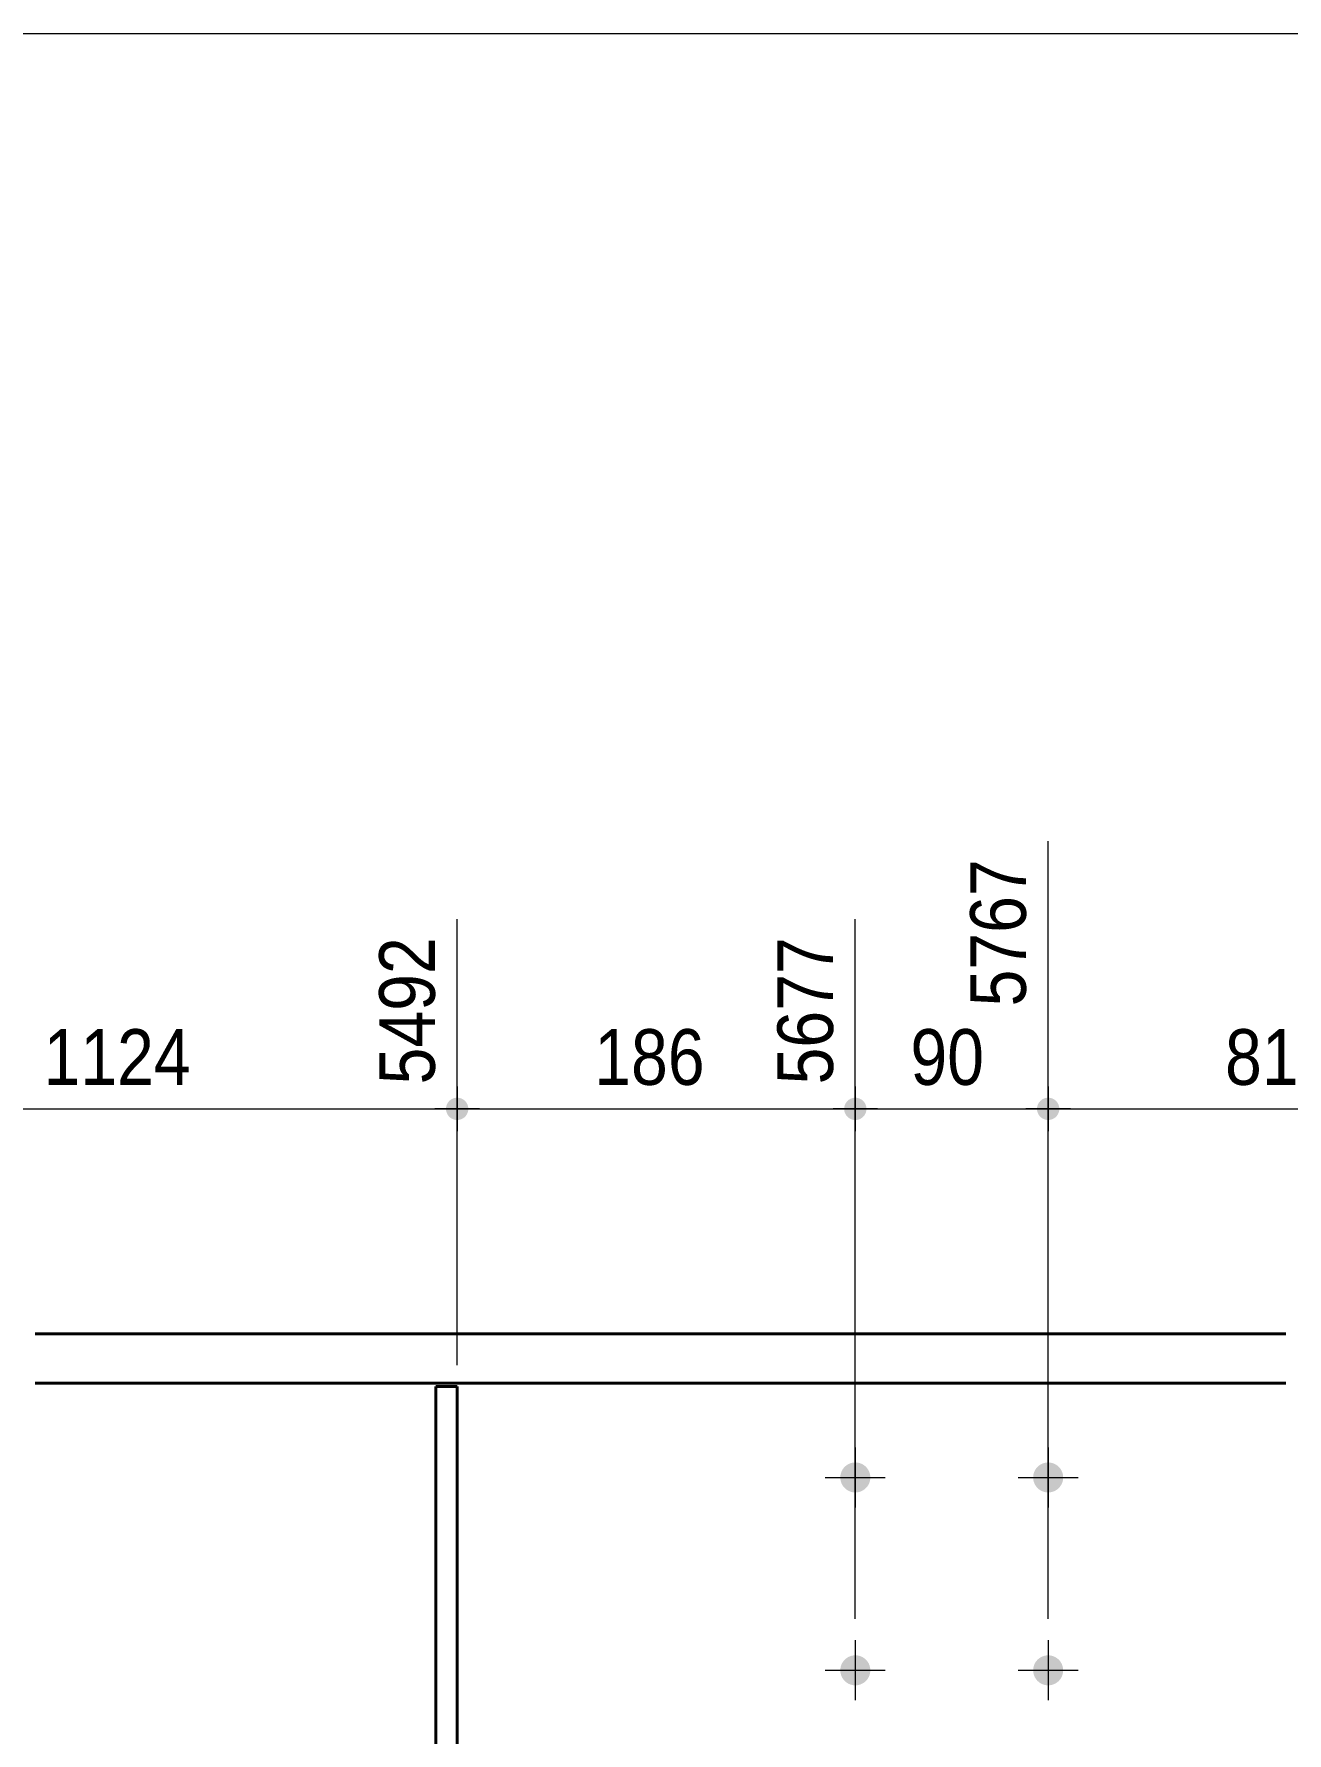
# Model space of a CAD drawing. Header units: millimetres. Extents: x 2 to 584, y 5 to 405.
# Drawn here: x 299.3 to 357.8, y 325.7 to 405 of the extents above; entities that cross this region are included whole.
import ezdxf

# ---------------------------------------------------------------- set-up
doc = ezdxf.new("R2010")
doc.units = ezdxf.units.MM
doc.linetypes.add('CACHE2', pattern=[1.190625, 0.79375, -0.396875])
for name, color, linetype, lineweight in [('Boulon', 7, 'Continuous', 0), ('Cache', 7, 'Continuous', 0), ('Cotation', 7, 'Continuous', 0), ('Feuille dessin', 5, 'Continuous', 0), ('Piece', 2, 'Continuous', 0)]:
    doc.layers.add(name, color=color, linetype=linetype, lineweight=lineweight)
doc.styles.add('ARIAL', font='ARIAL.TTF')

# ---------------------------------------------------------------- blocks, each defined once
blk = doc.blocks.new('*A2')
at = {"layer": 'Boulon'}
for points in [[(347.345, 337.604), (347.342, 337.57), (347.338, 337.536), (347.332, 337.502), (347.325, 337.469), (347.316, 337.436), (347.305, 337.403), (347.293, 337.371), (347.279, 337.339), (347.263, 337.309), (347.246, 337.279), (347.228, 337.25), (347.208, 337.222), (347.187, 337.195), (347.164, 337.169), (347.141, 337.144), (347.116, 337.12), (347.09, 337.098), (347.063, 337.077), (347.035, 337.057), (347.006, 337.038), (346.976, 337.021), (346.945, 337.006), (346.914, 336.992), (346.882, 336.98), (346.849, 336.969), (346.816, 336.96), (346.782, 336.952), (346.749, 336.946), (346.714, 336.942), (346.68, 336.94), (346.646, 336.939), (346.611, 336.94), (346.577, 336.942), (346.543, 336.946), (346.509, 336.952), (346.476, 336.96), (346.443, 336.969), (346.41, 336.98), (346.378, 336.992), (346.347, 337.006), (346.316, 337.021), (346.286, 337.038), (346.257, 337.057), (346.229, 337.077), (346.202, 337.098), (346.176, 337.12), (346.151, 337.144), (346.127, 337.169), (346.105, 337.195), (346.084, 337.222), (346.064, 337.25), (346.045, 337.279), (346.028, 337.309), (346.013, 337.339), (345.999, 337.371), (345.987, 337.403), (345.976, 337.436), (345.967, 337.469), (345.959, 337.502), (345.953, 337.536), (345.949, 337.57), (345.947, 337.604), (345.946, 337.639), (345.947, 337.673), (345.949, 337.707), (345.953, 337.741), (345.959, 337.775), (345.967, 337.809), (345.976, 337.842), (345.987, 337.875), (345.999, 337.907), (346.013, 337.938), (346.028, 337.969), (346.045, 337.999), (346.064, 338.028), (346.084, 338.056), (346.105, 338.083), (346.127, 338.109), (346.151, 338.134), (346.176, 338.157), (346.202, 338.18), (346.229, 338.201), (346.257, 338.221), (346.286, 338.239), (346.316, 338.256), (346.347, 338.272), (346.378, 338.285), (346.41, 338.298), (346.443, 338.309), (346.476, 338.318), (346.509, 338.325), (346.543, 338.331), (346.577, 338.335), (346.611, 338.338), (346.646, 338.339), (346.68, 338.338), (346.714, 338.335), (346.749, 338.331), (346.782, 338.325), (346.816, 338.318), (346.849, 338.309), (346.882, 338.298), (346.914, 338.285), (346.945, 338.272), (346.976, 338.256), (347.006, 338.239), (347.035, 338.221), (347.063, 338.201), (347.09, 338.18), (347.116, 338.157), (347.141, 338.134), (347.164, 338.109), (347.187, 338.083), (347.208, 338.056), (347.228, 338.028), (347.246, 337.999), (347.263, 337.969), (347.279, 337.938), (347.293, 337.907), (347.305, 337.875), (347.316, 337.842), (347.325, 337.809), (347.332, 337.775), (347.338, 337.741), (347.342, 337.707), (347.345, 337.673), (347.346, 337.639)], [(347.345, 328.604), (347.342, 328.57), (347.338, 328.536), (347.332, 328.502), (347.325, 328.469), (347.316, 328.436), (347.305, 328.403), (347.293, 328.371), (347.279, 328.339), (347.263, 328.309), (347.246, 328.279), (347.228, 328.25), (347.208, 328.222), (347.187, 328.195), (347.164, 328.169), (347.141, 328.144), (347.116, 328.12), (347.09, 328.098), (347.063, 328.077), (347.035, 328.057), (347.006, 328.038), (346.976, 328.021), (346.945, 328.006), (346.914, 327.992), (346.882, 327.98), (346.849, 327.969), (346.816, 327.96), (346.782, 327.952), (346.749, 327.946), (346.714, 327.942), (346.68, 327.94), (346.646, 327.939), (346.611, 327.94), (346.577, 327.942), (346.543, 327.946), (346.509, 327.952), (346.476, 327.96), (346.443, 327.969), (346.41, 327.98), (346.378, 327.992), (346.347, 328.006), (346.316, 328.021), (346.286, 328.038), (346.257, 328.057), (346.229, 328.077), (346.202, 328.098), (346.176, 328.12), (346.151, 328.144), (346.127, 328.169), (346.105, 328.195), (346.084, 328.222), (346.064, 328.25), (346.045, 328.279), (346.028, 328.309), (346.013, 328.339), (345.999, 328.371), (345.987, 328.403), (345.976, 328.436), (345.967, 328.469), (345.959, 328.502), (345.953, 328.536), (345.949, 328.57), (345.947, 328.604), (345.946, 328.639), (345.947, 328.673), (345.949, 328.707), (345.953, 328.741), (345.959, 328.775), (345.967, 328.809), (345.976, 328.842), (345.987, 328.875), (345.999, 328.907), (346.013, 328.938), (346.028, 328.969), (346.045, 328.999), (346.064, 329.028), (346.084, 329.056), (346.105, 329.083), (346.127, 329.109), (346.151, 329.134), (346.176, 329.157), (346.202, 329.18), (346.229, 329.201), (346.257, 329.221), (346.286, 329.239), (346.316, 329.256), (346.347, 329.272), (346.378, 329.285), (346.41, 329.298), (346.443, 329.309), (346.476, 329.318), (346.509, 329.325), (346.543, 329.331), (346.577, 329.335), (346.611, 329.338), (346.646, 329.339), (346.68, 329.338), (346.714, 329.335), (346.749, 329.331), (346.782, 329.325), (346.816, 329.318), (346.849, 329.309), (346.882, 329.298), (346.914, 329.285), (346.945, 329.272), (346.976, 329.256), (347.006, 329.239), (347.035, 329.221), (347.063, 329.201), (347.09, 329.18), (347.116, 329.157), (347.141, 329.134), (347.164, 329.109), (347.187, 329.083), (347.208, 329.056), (347.228, 329.028), (347.246, 328.999), (347.263, 328.969), (347.279, 328.938), (347.293, 328.907), (347.305, 328.875), (347.316, 328.842), (347.325, 328.809), (347.332, 328.775), (347.338, 328.741), (347.342, 328.707), (347.345, 328.673), (347.346, 328.639)]]:
    blk.add_hatch(color=256, dxfattribs=at).paths.add_polyline_path(points, flags=17)
at = {"layer": 'Boulon', "linetype": 'Continuous', "lineweight": 0}
for p, q in [((346.646, 339.039), (346.646, 336.239)), ((345.246, 337.639), (348.046, 337.639)), ((346.646, 330.039), (346.646, 327.239)), ((345.246, 328.639), (348.046, 328.639))]:
    blk.add_line(p, q, dxfattribs=at)
blk = doc.blocks.new('*A3')
at = {"layer": 'Boulon'}
for points in [[(338.345, 337.604), (338.342, 337.57), (338.338, 337.536), (338.332, 337.502), (338.325, 337.469), (338.316, 337.436), (338.305, 337.403), (338.293, 337.371), (338.279, 337.339), (338.263, 337.309), (338.246, 337.279), (338.228, 337.25), (338.208, 337.222), (338.187, 337.195), (338.164, 337.169), (338.141, 337.144), (338.116, 337.12), (338.09, 337.098), (338.063, 337.077), (338.035, 337.057), (338.006, 337.038), (337.976, 337.021), (337.945, 337.006), (337.914, 336.992), (337.882, 336.98), (337.849, 336.969), (337.816, 336.96), (337.782, 336.952), (337.749, 336.946), (337.714, 336.942), (337.68, 336.94), (337.646, 336.939), (337.611, 336.94), (337.577, 336.942), (337.543, 336.946), (337.509, 336.952), (337.476, 336.96), (337.443, 336.969), (337.41, 336.98), (337.378, 336.992), (337.347, 337.006), (337.316, 337.021), (337.286, 337.038), (337.257, 337.057), (337.229, 337.077), (337.202, 337.098), (337.176, 337.12), (337.151, 337.144), (337.127, 337.169), (337.105, 337.195), (337.084, 337.222), (337.064, 337.25), (337.045, 337.279), (337.028, 337.309), (337.013, 337.339), (336.999, 337.371), (336.987, 337.403), (336.976, 337.436), (336.967, 337.469), (336.959, 337.502), (336.953, 337.536), (336.949, 337.57), (336.947, 337.604), (336.946, 337.639), (336.947, 337.673), (336.949, 337.707), (336.953, 337.741), (336.959, 337.775), (336.967, 337.809), (336.976, 337.842), (336.987, 337.875), (336.999, 337.907), (337.013, 337.938), (337.028, 337.969), (337.045, 337.999), (337.064, 338.028), (337.084, 338.056), (337.105, 338.083), (337.127, 338.109), (337.151, 338.134), (337.176, 338.157), (337.202, 338.18), (337.229, 338.201), (337.257, 338.221), (337.286, 338.239), (337.316, 338.256), (337.347, 338.272), (337.378, 338.285), (337.41, 338.298), (337.443, 338.309), (337.476, 338.318), (337.509, 338.325), (337.543, 338.331), (337.577, 338.335), (337.611, 338.338), (337.646, 338.339), (337.68, 338.338), (337.714, 338.335), (337.749, 338.331), (337.782, 338.325), (337.816, 338.318), (337.849, 338.309), (337.882, 338.298), (337.914, 338.285), (337.945, 338.272), (337.976, 338.256), (338.006, 338.239), (338.035, 338.221), (338.063, 338.201), (338.09, 338.18), (338.116, 338.157), (338.141, 338.134), (338.164, 338.109), (338.187, 338.083), (338.208, 338.056), (338.228, 338.028), (338.246, 337.999), (338.263, 337.969), (338.279, 337.938), (338.293, 337.907), (338.305, 337.875), (338.316, 337.842), (338.325, 337.809), (338.332, 337.775), (338.338, 337.741), (338.342, 337.707), (338.345, 337.673), (338.346, 337.639)], [(338.345, 328.604), (338.342, 328.57), (338.338, 328.536), (338.332, 328.502), (338.325, 328.469), (338.316, 328.436), (338.305, 328.403), (338.293, 328.371), (338.279, 328.339), (338.263, 328.309), (338.246, 328.279), (338.228, 328.25), (338.208, 328.222), (338.187, 328.195), (338.164, 328.169), (338.141, 328.144), (338.116, 328.12), (338.09, 328.098), (338.063, 328.077), (338.035, 328.057), (338.006, 328.038), (337.976, 328.021), (337.945, 328.006), (337.914, 327.992), (337.882, 327.98), (337.849, 327.969), (337.816, 327.96), (337.782, 327.952), (337.749, 327.946), (337.714, 327.942), (337.68, 327.94), (337.646, 327.939), (337.611, 327.94), (337.577, 327.942), (337.543, 327.946), (337.509, 327.952), (337.476, 327.96), (337.443, 327.969), (337.41, 327.98), (337.378, 327.992), (337.347, 328.006), (337.316, 328.021), (337.286, 328.038), (337.257, 328.057), (337.229, 328.077), (337.202, 328.098), (337.176, 328.12), (337.151, 328.144), (337.127, 328.169), (337.105, 328.195), (337.084, 328.222), (337.064, 328.25), (337.045, 328.279), (337.028, 328.309), (337.013, 328.339), (336.999, 328.371), (336.987, 328.403), (336.976, 328.436), (336.967, 328.469), (336.959, 328.502), (336.953, 328.536), (336.949, 328.57), (336.947, 328.604), (336.946, 328.639), (336.947, 328.673), (336.949, 328.707), (336.953, 328.741), (336.959, 328.775), (336.967, 328.809), (336.976, 328.842), (336.987, 328.875), (336.999, 328.907), (337.013, 328.938), (337.028, 328.969), (337.045, 328.999), (337.064, 329.028), (337.084, 329.056), (337.105, 329.083), (337.127, 329.109), (337.151, 329.134), (337.176, 329.157), (337.202, 329.18), (337.229, 329.201), (337.257, 329.221), (337.286, 329.239), (337.316, 329.256), (337.347, 329.272), (337.378, 329.285), (337.41, 329.298), (337.443, 329.309), (337.476, 329.318), (337.509, 329.325), (337.543, 329.331), (337.577, 329.335), (337.611, 329.338), (337.646, 329.339), (337.68, 329.338), (337.714, 329.335), (337.749, 329.331), (337.782, 329.325), (337.816, 329.318), (337.849, 329.309), (337.882, 329.298), (337.914, 329.285), (337.945, 329.272), (337.976, 329.256), (338.006, 329.239), (338.035, 329.221), (338.063, 329.201), (338.09, 329.18), (338.116, 329.157), (338.141, 329.134), (338.164, 329.109), (338.187, 329.083), (338.208, 329.056), (338.228, 329.028), (338.246, 328.999), (338.263, 328.969), (338.279, 328.938), (338.293, 328.907), (338.305, 328.875), (338.316, 328.842), (338.325, 328.809), (338.332, 328.775), (338.338, 328.741), (338.342, 328.707), (338.345, 328.673), (338.346, 328.639)]]:
    blk.add_hatch(color=256, dxfattribs=at).paths.add_polyline_path(points, flags=17)
at = {"layer": 'Boulon', "linetype": 'Continuous', "lineweight": 0}
for p, q in [((337.646, 339.039), (337.646, 336.239)), ((336.246, 337.639), (339.046, 337.639)), ((337.646, 330.039), (337.646, 327.239)), ((336.246, 328.639), (339.046, 328.639))]:
    blk.add_line(p, q, dxfattribs=at)
blk = doc.blocks.new('*A21')
at = {"layer": 'Piece', "color": 2, "linetype": 'Continuous', "lineweight": 40}
for p, q in [((357.742793, 344.33913), (299.36417, 344.33913)), ((299.36417, 342.03913), (357.742793, 342.03913))]:
    blk.add_line(p, q, dxfattribs=at)
blk = doc.blocks.new('*A22')
at = {"layer": 'Cache', "color": 7, "linetype": 'CACHE2', "lineweight": 20}
for p, q in [((318.06417, 297.799131), (318.06417, 341.87913)), ((318.06417, 341.87913), (319.06417, 341.87913)), ((319.06417, 297.799131), (319.06417, 341.87913)), ((319.06417, 300.799131), (318.06417, 300.799131)), ((318.06417, 297.799131), (319.06417, 297.799131))]:
    blk.add_line(p, q, dxfattribs=at)
blk = doc.blocks.new('*A23')
at = {"layer": 'Cache', "color": 7, "linetype": 'CACHE2', "lineweight": 20}
blk.add_line((318.06417, 300.799131), (319.06417, 300.799131), dxfattribs=at)
at = {"layer": 'Piece', "color": 2, "linetype": 'Continuous', "lineweight": 40}
for p, q in [((318.06417, 341.87913), (318.06417, 297.799131)), ((319.06417, 341.87913), (318.06417, 341.87913)), ((319.06417, 297.799131), (319.06417, 341.87913)), ((318.06417, 297.799131), (319.06417, 297.799131))]:
    blk.add_line(p, q, dxfattribs=at)
blk = doc.blocks.new('*A67')
at = {"layer": 'Feuille dessin', "linetype": 'Continuous', "lineweight": 0}
blk.add_line((579, 405), (5, 405), dxfattribs=at)
blk = doc.blocks.new('*A114')
at = {"layer": 'Cotation'}
for points in [[(288.142, 354.32), (288.116, 354.322), (288.091, 354.325), (288.066, 354.329), (288.041, 354.335), (288.016, 354.342), (287.992, 354.35), (287.968, 354.359), (287.945, 354.369), (287.922, 354.381), (287.9, 354.393), (287.878, 354.407), (287.857, 354.421), (287.837, 354.437), (287.818, 354.454), (287.8, 354.471), (287.782, 354.49), (287.765, 354.509), (287.75, 354.529), (287.735, 354.55), (287.721, 354.572), (287.709, 354.594), (287.697, 354.617), (287.687, 354.64), (287.678, 354.664), (287.67, 354.688), (287.663, 354.713), (287.657, 354.738), (287.653, 354.763), (287.65, 354.788), (287.648, 354.814), (287.647, 354.839), (287.648, 354.865), (287.65, 354.89), (287.653, 354.915), (287.657, 354.941), (287.663, 354.965), (287.67, 354.99), (287.678, 355.014), (287.687, 355.038), (287.697, 355.061), (287.709, 355.084), (287.721, 355.106), (287.735, 355.128), (287.75, 355.149), (287.765, 355.169), (287.782, 355.188), (287.8, 355.207), (287.818, 355.224), (287.837, 355.241), (287.857, 355.257), (287.878, 355.271), (287.9, 355.285), (287.922, 355.298), (287.945, 355.309), (287.968, 355.32), (287.992, 355.329), (288.016, 355.337), (288.041, 355.344), (288.066, 355.349), (288.091, 355.354), (288.116, 355.357), (288.142, 355.359), (288.167, 355.359), (288.193, 355.359), (288.218, 355.357), (288.244, 355.354), (288.269, 355.349), (288.294, 355.344), (288.318, 355.337), (288.342, 355.329), (288.366, 355.32), (288.39, 355.309), (288.412, 355.298), (288.435, 355.285), (288.456, 355.271), (288.477, 355.257), (288.497, 355.241), (288.516, 355.224), (288.535, 355.207), (288.552, 355.188), (288.569, 355.169), (288.585, 355.149), (288.6, 355.128), (288.613, 355.106), (288.626, 355.084), (288.637, 355.061), (288.648, 355.038), (288.657, 355.014), (288.665, 354.99), (288.672, 354.965), (288.677, 354.941), (288.682, 354.915), (288.685, 354.89), (288.687, 354.865), (288.687, 354.839), (288.687, 354.814), (288.685, 354.788), (288.682, 354.763), (288.677, 354.738), (288.672, 354.713), (288.665, 354.688), (288.657, 354.664), (288.648, 354.64), (288.637, 354.617), (288.626, 354.594), (288.613, 354.572), (288.6, 354.55), (288.585, 354.529), (288.569, 354.509), (288.552, 354.49), (288.535, 354.471), (288.516, 354.454), (288.497, 354.437), (288.477, 354.421), (288.456, 354.407), (288.435, 354.393), (288.412, 354.381), (288.39, 354.369), (288.366, 354.359), (288.342, 354.35), (288.318, 354.342), (288.294, 354.335), (288.269, 354.329), (288.244, 354.325), (288.218, 354.322), (288.193, 354.32), (288.167, 354.319)], [(319.039, 354.32), (319.013, 354.322), (318.988, 354.325), (318.963, 354.329), (318.938, 354.335), (318.913, 354.342), (318.889, 354.35), (318.865, 354.359), (318.842, 354.369), (318.819, 354.381), (318.797, 354.393), (318.775, 354.407), (318.754, 354.421), (318.734, 354.437), (318.715, 354.454), (318.696, 354.471), (318.679, 354.49), (318.662, 354.509), (318.647, 354.529), (318.632, 354.55), (318.618, 354.572), (318.606, 354.594), (318.594, 354.617), (318.584, 354.64), (318.575, 354.664), (318.567, 354.688), (318.56, 354.713), (318.554, 354.738), (318.55, 354.763), (318.547, 354.788), (318.545, 354.814), (318.544, 354.839), (318.545, 354.865), (318.547, 354.89), (318.55, 354.915), (318.554, 354.941), (318.56, 354.965), (318.567, 354.99), (318.575, 355.014), (318.584, 355.038), (318.594, 355.061), (318.606, 355.084), (318.618, 355.106), (318.632, 355.128), (318.647, 355.149), (318.662, 355.169), (318.679, 355.188), (318.696, 355.207), (318.715, 355.224), (318.734, 355.241), (318.754, 355.257), (318.775, 355.271), (318.797, 355.285), (318.819, 355.298), (318.842, 355.309), (318.865, 355.32), (318.889, 355.329), (318.913, 355.337), (318.938, 355.344), (318.963, 355.349), (318.988, 355.354), (319.013, 355.357), (319.039, 355.359), (319.064, 355.359), (319.09, 355.359), (319.115, 355.357), (319.14, 355.354), (319.166, 355.349), (319.191, 355.344), (319.215, 355.337), (319.239, 355.329), (319.263, 355.32), (319.286, 355.309), (319.309, 355.298), (319.332, 355.285), (319.353, 355.271), (319.374, 355.257), (319.394, 355.241), (319.413, 355.224), (319.432, 355.207), (319.449, 355.188), (319.466, 355.169), (319.482, 355.149), (319.497, 355.128), (319.51, 355.106), (319.523, 355.084), (319.534, 355.061), (319.545, 355.038), (319.554, 355.014), (319.562, 354.99), (319.569, 354.965), (319.574, 354.941), (319.579, 354.915), (319.582, 354.89), (319.584, 354.865), (319.584, 354.839), (319.584, 354.814), (319.582, 354.788), (319.579, 354.763), (319.574, 354.738), (319.569, 354.713), (319.562, 354.688), (319.554, 354.664), (319.545, 354.64), (319.534, 354.617), (319.523, 354.594), (319.51, 354.572), (319.497, 354.55), (319.482, 354.529), (319.466, 354.509), (319.449, 354.49), (319.432, 354.471), (319.413, 354.454), (319.394, 354.437), (319.374, 354.421), (319.353, 354.407), (319.332, 354.393), (319.309, 354.381), (319.286, 354.369), (319.263, 354.359), (319.239, 354.35), (319.215, 354.342), (319.191, 354.335), (319.166, 354.329), (319.14, 354.325), (319.115, 354.322), (319.09, 354.32), (319.064, 354.319)]]:
    blk.add_hatch(color=256, dxfattribs=at).paths.add_polyline_path(points, flags=17)
at = {"layer": 'Cotation', "linetype": 'Continuous', "lineweight": 0}
for p, q in [((288.167, 331.039), (288.167, 367.333)), ((319.064, 342.879), (319.064, 363.693)), ((288.167, 355.879), (288.167, 353.799)), ((319.064, 355.879), (319.064, 353.799)), ((289.207, 354.839), (287.127, 354.839)), ((288.167, 354.839), (287.127, 354.839)), ((288.167, 354.839), (319.064, 354.839)), ((320.104, 354.839), (318.024, 354.839)), ((319.064, 354.839), (320.104, 354.839))]:
    blk.add_line(p, q, dxfattribs=at)
at = {"layer": 'Cotation'}
for p in [(288.167, 354.839), (319.064, 354.839)]:
    blk.add_point(p, dxfattribs=at)
at = {"layer": 'Cotation', "style": 'ARIAL', "width": 0.85}
blk.add_text('5492', height=2.6, rotation=90.00021, dxfattribs=at).set_placement((318.024, 355.979))
blk.add_text('1124', height=2.6, dxfattribs=at).set_placement((299.759, 355.959))
blk = doc.blocks.new('*A115')
at = {"layer": 'Cotation'}
for points in [[(319.039, 354.32), (319.013, 354.322), (318.988, 354.325), (318.963, 354.329), (318.938, 354.335), (318.913, 354.342), (318.889, 354.35), (318.865, 354.359), (318.842, 354.369), (318.819, 354.381), (318.797, 354.393), (318.775, 354.407), (318.754, 354.421), (318.734, 354.437), (318.715, 354.454), (318.696, 354.471), (318.679, 354.49), (318.662, 354.509), (318.647, 354.529), (318.632, 354.55), (318.618, 354.572), (318.606, 354.594), (318.594, 354.617), (318.584, 354.64), (318.575, 354.664), (318.567, 354.688), (318.56, 354.713), (318.554, 354.738), (318.55, 354.763), (318.547, 354.788), (318.545, 354.814), (318.544, 354.839), (318.545, 354.865), (318.547, 354.89), (318.55, 354.915), (318.554, 354.941), (318.56, 354.965), (318.567, 354.99), (318.575, 355.014), (318.584, 355.038), (318.594, 355.061), (318.606, 355.084), (318.618, 355.106), (318.632, 355.128), (318.647, 355.149), (318.662, 355.169), (318.679, 355.188), (318.696, 355.207), (318.715, 355.224), (318.734, 355.241), (318.754, 355.257), (318.775, 355.271), (318.797, 355.285), (318.819, 355.298), (318.842, 355.309), (318.865, 355.32), (318.889, 355.329), (318.913, 355.337), (318.938, 355.344), (318.963, 355.349), (318.988, 355.354), (319.013, 355.357), (319.039, 355.359), (319.064, 355.359), (319.09, 355.359), (319.115, 355.357), (319.14, 355.354), (319.166, 355.349), (319.191, 355.344), (319.215, 355.337), (319.239, 355.329), (319.263, 355.32), (319.286, 355.309), (319.309, 355.298), (319.332, 355.285), (319.353, 355.271), (319.374, 355.257), (319.394, 355.241), (319.413, 355.224), (319.432, 355.207), (319.449, 355.188), (319.466, 355.169), (319.482, 355.149), (319.497, 355.128), (319.51, 355.106), (319.523, 355.084), (319.534, 355.061), (319.545, 355.038), (319.554, 355.014), (319.562, 354.99), (319.569, 354.965), (319.574, 354.941), (319.579, 354.915), (319.582, 354.89), (319.584, 354.865), (319.584, 354.839), (319.584, 354.814), (319.582, 354.788), (319.579, 354.763), (319.574, 354.738), (319.569, 354.713), (319.562, 354.688), (319.554, 354.664), (319.545, 354.64), (319.534, 354.617), (319.523, 354.594), (319.51, 354.572), (319.497, 354.55), (319.482, 354.529), (319.466, 354.509), (319.449, 354.49), (319.432, 354.471), (319.413, 354.454), (319.394, 354.437), (319.374, 354.421), (319.353, 354.407), (319.332, 354.393), (319.309, 354.381), (319.286, 354.369), (319.263, 354.359), (319.239, 354.35), (319.215, 354.342), (319.191, 354.335), (319.166, 354.329), (319.14, 354.325), (319.115, 354.322), (319.09, 354.32), (319.064, 354.319)], [(337.62, 354.32), (337.595, 354.322), (337.57, 354.325), (337.544, 354.329), (337.519, 354.335), (337.495, 354.342), (337.471, 354.35), (337.447, 354.359), (337.423, 354.369), (337.401, 354.381), (337.378, 354.393), (337.357, 354.407), (337.336, 354.421), (337.316, 354.437), (337.297, 354.454), (337.278, 354.471), (337.261, 354.49), (337.244, 354.509), (337.228, 354.529), (337.213, 354.55), (337.2, 354.572), (337.187, 354.594), (337.176, 354.617), (337.165, 354.64), (337.156, 354.664), (337.148, 354.688), (337.141, 354.713), (337.136, 354.738), (337.131, 354.763), (337.128, 354.788), (337.126, 354.814), (337.126, 354.839), (337.126, 354.865), (337.128, 354.89), (337.131, 354.915), (337.136, 354.941), (337.141, 354.965), (337.148, 354.99), (337.156, 355.014), (337.165, 355.038), (337.176, 355.061), (337.187, 355.084), (337.2, 355.106), (337.213, 355.128), (337.228, 355.149), (337.244, 355.169), (337.261, 355.188), (337.278, 355.207), (337.297, 355.224), (337.316, 355.241), (337.336, 355.257), (337.357, 355.271), (337.378, 355.285), (337.401, 355.298), (337.423, 355.309), (337.447, 355.32), (337.471, 355.329), (337.495, 355.337), (337.519, 355.344), (337.544, 355.349), (337.57, 355.354), (337.595, 355.357), (337.62, 355.359), (337.646, 355.359), (337.671, 355.359), (337.697, 355.357), (337.722, 355.354), (337.747, 355.349), (337.772, 355.344), (337.797, 355.337), (337.821, 355.329), (337.845, 355.32), (337.868, 355.309), (337.891, 355.298), (337.913, 355.285), (337.935, 355.271), (337.956, 355.257), (337.976, 355.241), (337.995, 355.224), (338.014, 355.207), (338.031, 355.188), (338.048, 355.169), (338.063, 355.149), (338.078, 355.128), (338.092, 355.106), (338.104, 355.084), (338.116, 355.061), (338.126, 355.038), (338.135, 355.014), (338.143, 354.99), (338.15, 354.965), (338.156, 354.941), (338.16, 354.915), (338.163, 354.89), (338.165, 354.865), (338.166, 354.839), (338.165, 354.814), (338.163, 354.788), (338.16, 354.763), (338.156, 354.738), (338.15, 354.713), (338.143, 354.688), (338.135, 354.664), (338.126, 354.64), (338.116, 354.617), (338.104, 354.594), (338.092, 354.572), (338.078, 354.55), (338.063, 354.529), (338.048, 354.509), (338.031, 354.49), (338.014, 354.471), (337.995, 354.454), (337.976, 354.437), (337.956, 354.421), (337.935, 354.407), (337.913, 354.393), (337.891, 354.381), (337.868, 354.369), (337.845, 354.359), (337.821, 354.35), (337.797, 354.342), (337.772, 354.335), (337.747, 354.329), (337.722, 354.325), (337.697, 354.322), (337.671, 354.32), (337.646, 354.319)]]:
    blk.add_hatch(color=256, dxfattribs=at).paths.add_polyline_path(points, flags=17)
at = {"layer": 'Cotation', "linetype": 'Continuous', "lineweight": 0}
for p, q in [((319.064, 342.879), (319.064, 363.693)), ((337.646, 331.039), (337.646, 363.693)), ((319.064, 355.879), (319.064, 353.799)), ((337.646, 355.879), (337.646, 353.799)), ((320.104, 354.839), (318.024, 354.839)), ((319.064, 354.839), (318.024, 354.839)), ((319.064, 354.839), (337.646, 354.839)), ((338.686, 354.839), (336.606, 354.839)), ((337.646, 354.839), (338.686, 354.839))]:
    blk.add_line(p, q, dxfattribs=at)
at = {"layer": 'Cotation'}
for p in [(319.064, 354.839), (337.646, 354.839)]:
    blk.add_point(p, dxfattribs=at)
at = {"layer": 'Cotation', "style": 'ARIAL', "width": 0.85}
blk.add_text('5677', height=2.6, rotation=90.00021, dxfattribs=at).set_placement((336.606, 355.979))
blk.add_text('186', height=2.6, dxfattribs=at).set_placement((325.462, 355.959))
blk = doc.blocks.new('*A116')
at = {"layer": 'Cotation'}
for points in [[(337.62, 354.32), (337.595, 354.322), (337.57, 354.325), (337.544, 354.329), (337.519, 354.335), (337.495, 354.342), (337.471, 354.35), (337.447, 354.359), (337.423, 354.369), (337.401, 354.381), (337.378, 354.393), (337.357, 354.407), (337.336, 354.421), (337.316, 354.437), (337.297, 354.454), (337.278, 354.471), (337.261, 354.49), (337.244, 354.509), (337.228, 354.529), (337.213, 354.55), (337.2, 354.572), (337.187, 354.594), (337.176, 354.617), (337.165, 354.64), (337.156, 354.664), (337.148, 354.688), (337.141, 354.713), (337.136, 354.738), (337.131, 354.763), (337.128, 354.788), (337.126, 354.814), (337.126, 354.839), (337.126, 354.865), (337.128, 354.89), (337.131, 354.915), (337.136, 354.941), (337.141, 354.965), (337.148, 354.99), (337.156, 355.014), (337.165, 355.038), (337.176, 355.061), (337.187, 355.084), (337.2, 355.106), (337.213, 355.128), (337.228, 355.149), (337.244, 355.169), (337.261, 355.188), (337.278, 355.207), (337.297, 355.224), (337.316, 355.241), (337.336, 355.257), (337.357, 355.271), (337.378, 355.285), (337.401, 355.298), (337.423, 355.309), (337.447, 355.32), (337.471, 355.329), (337.495, 355.337), (337.519, 355.344), (337.544, 355.349), (337.57, 355.354), (337.595, 355.357), (337.62, 355.359), (337.646, 355.359), (337.671, 355.359), (337.697, 355.357), (337.722, 355.354), (337.747, 355.349), (337.772, 355.344), (337.797, 355.337), (337.821, 355.329), (337.845, 355.32), (337.868, 355.309), (337.891, 355.298), (337.913, 355.285), (337.935, 355.271), (337.956, 355.257), (337.976, 355.241), (337.995, 355.224), (338.014, 355.207), (338.031, 355.188), (338.048, 355.169), (338.063, 355.149), (338.078, 355.128), (338.092, 355.106), (338.104, 355.084), (338.116, 355.061), (338.126, 355.038), (338.135, 355.014), (338.143, 354.99), (338.15, 354.965), (338.156, 354.941), (338.16, 354.915), (338.163, 354.89), (338.165, 354.865), (338.166, 354.839), (338.165, 354.814), (338.163, 354.788), (338.16, 354.763), (338.156, 354.738), (338.15, 354.713), (338.143, 354.688), (338.135, 354.664), (338.126, 354.64), (338.116, 354.617), (338.104, 354.594), (338.092, 354.572), (338.078, 354.55), (338.063, 354.529), (338.048, 354.509), (338.031, 354.49), (338.014, 354.471), (337.995, 354.454), (337.976, 354.437), (337.956, 354.421), (337.935, 354.407), (337.913, 354.393), (337.891, 354.381), (337.868, 354.369), (337.845, 354.359), (337.821, 354.35), (337.797, 354.342), (337.772, 354.335), (337.747, 354.329), (337.722, 354.325), (337.697, 354.322), (337.671, 354.32), (337.646, 354.319)], [(346.62, 354.32), (346.595, 354.322), (346.57, 354.325), (346.544, 354.329), (346.519, 354.335), (346.495, 354.342), (346.471, 354.35), (346.447, 354.359), (346.423, 354.369), (346.401, 354.381), (346.378, 354.393), (346.357, 354.407), (346.336, 354.421), (346.316, 354.437), (346.297, 354.454), (346.278, 354.471), (346.261, 354.49), (346.244, 354.509), (346.228, 354.529), (346.213, 354.55), (346.2, 354.572), (346.187, 354.594), (346.176, 354.617), (346.165, 354.64), (346.156, 354.664), (346.148, 354.688), (346.141, 354.713), (346.136, 354.738), (346.131, 354.763), (346.128, 354.788), (346.126, 354.814), (346.126, 354.839), (346.126, 354.865), (346.128, 354.89), (346.131, 354.915), (346.136, 354.941), (346.141, 354.965), (346.148, 354.99), (346.156, 355.014), (346.165, 355.038), (346.176, 355.061), (346.187, 355.084), (346.2, 355.106), (346.213, 355.128), (346.228, 355.149), (346.244, 355.169), (346.261, 355.188), (346.278, 355.207), (346.297, 355.224), (346.316, 355.241), (346.336, 355.257), (346.357, 355.271), (346.378, 355.285), (346.401, 355.298), (346.423, 355.309), (346.447, 355.32), (346.471, 355.329), (346.495, 355.337), (346.519, 355.344), (346.544, 355.349), (346.57, 355.354), (346.595, 355.357), (346.62, 355.359), (346.646, 355.359), (346.671, 355.359), (346.697, 355.357), (346.722, 355.354), (346.747, 355.349), (346.772, 355.344), (346.797, 355.337), (346.821, 355.329), (346.845, 355.32), (346.868, 355.309), (346.891, 355.298), (346.913, 355.285), (346.935, 355.271), (346.956, 355.257), (346.976, 355.241), (346.995, 355.224), (347.014, 355.207), (347.031, 355.188), (347.048, 355.169), (347.063, 355.149), (347.078, 355.128), (347.092, 355.106), (347.104, 355.084), (347.116, 355.061), (347.126, 355.038), (347.135, 355.014), (347.143, 354.99), (347.15, 354.965), (347.156, 354.941), (347.16, 354.915), (347.163, 354.89), (347.165, 354.865), (347.166, 354.839), (347.165, 354.814), (347.163, 354.788), (347.16, 354.763), (347.156, 354.738), (347.15, 354.713), (347.143, 354.688), (347.135, 354.664), (347.126, 354.64), (347.116, 354.617), (347.104, 354.594), (347.092, 354.572), (347.078, 354.55), (347.063, 354.529), (347.048, 354.509), (347.031, 354.49), (347.014, 354.471), (346.995, 354.454), (346.976, 354.437), (346.956, 354.421), (346.935, 354.407), (346.913, 354.393), (346.891, 354.381), (346.868, 354.369), (346.845, 354.359), (346.821, 354.35), (346.797, 354.342), (346.772, 354.335), (346.747, 354.329), (346.722, 354.325), (346.697, 354.322), (346.671, 354.32), (346.646, 354.319)]]:
    blk.add_hatch(color=256, dxfattribs=at).paths.add_polyline_path(points, flags=17)
at = {"layer": 'Cotation', "linetype": 'Continuous', "lineweight": 0}
for p, q in [((346.646, 331.039), (346.646, 367.333)), ((337.646, 331.039), (337.646, 363.693)), ((337.646, 355.879), (337.646, 353.799)), ((346.646, 355.879), (346.646, 353.799)), ((338.686, 354.839), (336.606, 354.839)), ((337.646, 354.839), (336.606, 354.839)), ((337.646, 354.839), (346.646, 354.839)), ((347.686, 354.839), (345.606, 354.839)), ((346.646, 354.839), (347.686, 354.839))]:
    blk.add_line(p, q, dxfattribs=at)
at = {"layer": 'Cotation'}
for p in [(337.646, 354.839), (346.646, 354.839)]:
    blk.add_point(p, dxfattribs=at)
at = {"layer": 'Cotation', "style": 'ARIAL', "width": 0.85}
blk.add_text('5767', height=2.6, rotation=90.00021, dxfattribs=at).set_placement((345.606, 359.619))
blk.add_text('90', height=2.6, dxfattribs=at).set_placement((340.217, 355.959))
blk = doc.blocks.new('*A117')
at = {"layer": 'Cotation'}
for points in [[(346.62, 354.32), (346.595, 354.322), (346.57, 354.325), (346.544, 354.329), (346.519, 354.335), (346.495, 354.342), (346.471, 354.35), (346.447, 354.359), (346.423, 354.369), (346.401, 354.381), (346.378, 354.393), (346.357, 354.407), (346.336, 354.421), (346.316, 354.437), (346.297, 354.454), (346.278, 354.471), (346.261, 354.49), (346.244, 354.509), (346.228, 354.529), (346.213, 354.55), (346.2, 354.572), (346.187, 354.594), (346.176, 354.617), (346.165, 354.64), (346.156, 354.664), (346.148, 354.688), (346.141, 354.713), (346.136, 354.738), (346.131, 354.763), (346.128, 354.788), (346.126, 354.814), (346.126, 354.839), (346.126, 354.865), (346.128, 354.89), (346.131, 354.915), (346.136, 354.941), (346.141, 354.965), (346.148, 354.99), (346.156, 355.014), (346.165, 355.038), (346.176, 355.061), (346.187, 355.084), (346.2, 355.106), (346.213, 355.128), (346.228, 355.149), (346.244, 355.169), (346.261, 355.188), (346.278, 355.207), (346.297, 355.224), (346.316, 355.241), (346.336, 355.257), (346.357, 355.271), (346.378, 355.285), (346.401, 355.298), (346.423, 355.309), (346.447, 355.32), (346.471, 355.329), (346.495, 355.337), (346.519, 355.344), (346.544, 355.349), (346.57, 355.354), (346.595, 355.357), (346.62, 355.359), (346.646, 355.359), (346.671, 355.359), (346.697, 355.357), (346.722, 355.354), (346.747, 355.349), (346.772, 355.344), (346.797, 355.337), (346.821, 355.329), (346.845, 355.32), (346.868, 355.309), (346.891, 355.298), (346.913, 355.285), (346.935, 355.271), (346.956, 355.257), (346.976, 355.241), (346.995, 355.224), (347.014, 355.207), (347.031, 355.188), (347.048, 355.169), (347.063, 355.149), (347.078, 355.128), (347.092, 355.106), (347.104, 355.084), (347.116, 355.061), (347.126, 355.038), (347.135, 355.014), (347.143, 354.99), (347.15, 354.965), (347.156, 354.941), (347.16, 354.915), (347.163, 354.89), (347.165, 354.865), (347.166, 354.839), (347.165, 354.814), (347.163, 354.788), (347.16, 354.763), (347.156, 354.738), (347.15, 354.713), (347.143, 354.688), (347.135, 354.664), (347.126, 354.64), (347.116, 354.617), (347.104, 354.594), (347.092, 354.572), (347.078, 354.55), (347.063, 354.529), (347.048, 354.509), (347.031, 354.49), (347.014, 354.471), (346.995, 354.454), (346.976, 354.437), (346.956, 354.421), (346.935, 354.407), (346.913, 354.393), (346.891, 354.381), (346.868, 354.369), (346.845, 354.359), (346.821, 354.35), (346.797, 354.342), (346.772, 354.335), (346.747, 354.329), (346.722, 354.325), (346.697, 354.322), (346.671, 354.32), (346.646, 354.319)], [(368.914, 354.32), (368.889, 354.322), (368.863, 354.325), (368.838, 354.329), (368.813, 354.335), (368.789, 354.342), (368.765, 354.35), (368.741, 354.359), (368.717, 354.369), (368.695, 354.381), (368.672, 354.393), (368.651, 354.407), (368.63, 354.421), (368.61, 354.437), (368.591, 354.454), (368.572, 354.471), (368.554, 354.49), (368.538, 354.509), (368.522, 354.529), (368.507, 354.55), (368.494, 354.572), (368.481, 354.594), (368.47, 354.617), (368.459, 354.64), (368.45, 354.664), (368.442, 354.688), (368.435, 354.713), (368.43, 354.738), (368.425, 354.763), (368.422, 354.788), (368.42, 354.814), (368.42, 354.839), (368.42, 354.865), (368.422, 354.89), (368.425, 354.915), (368.43, 354.941), (368.435, 354.965), (368.442, 354.99), (368.45, 355.014), (368.459, 355.038), (368.47, 355.061), (368.481, 355.084), (368.494, 355.106), (368.507, 355.128), (368.522, 355.149), (368.538, 355.169), (368.554, 355.188), (368.572, 355.207), (368.591, 355.224), (368.61, 355.241), (368.63, 355.257), (368.651, 355.271), (368.672, 355.285), (368.695, 355.298), (368.717, 355.309), (368.741, 355.32), (368.765, 355.329), (368.789, 355.337), (368.813, 355.344), (368.838, 355.349), (368.863, 355.354), (368.889, 355.357), (368.914, 355.359), (368.94, 355.359), (368.965, 355.359), (368.991, 355.357), (369.016, 355.354), (369.041, 355.349), (369.066, 355.344), (369.091, 355.337), (369.115, 355.329), (369.139, 355.32), (369.162, 355.309), (369.185, 355.298), (369.207, 355.285), (369.229, 355.271), (369.25, 355.257), (369.27, 355.241), (369.289, 355.224), (369.307, 355.207), (369.325, 355.188), (369.342, 355.169), (369.357, 355.149), (369.372, 355.128), (369.386, 355.106), (369.398, 355.084), (369.41, 355.061), (369.42, 355.038), (369.429, 355.014), (369.437, 354.99), (369.444, 354.965), (369.45, 354.941), (369.454, 354.915), (369.457, 354.89), (369.459, 354.865), (369.46, 354.839), (369.459, 354.814), (369.457, 354.788), (369.454, 354.763), (369.45, 354.738), (369.444, 354.713), (369.437, 354.688), (369.429, 354.664), (369.42, 354.64), (369.41, 354.617), (369.398, 354.594), (369.386, 354.572), (369.372, 354.55), (369.357, 354.529), (369.342, 354.509), (369.325, 354.49), (369.307, 354.471), (369.289, 354.454), (369.27, 354.437), (369.25, 354.421), (369.229, 354.407), (369.207, 354.393), (369.185, 354.381), (369.162, 354.369), (369.139, 354.359), (369.115, 354.35), (369.091, 354.342), (369.066, 354.335), (369.041, 354.329), (369.016, 354.325), (368.991, 354.322), (368.965, 354.32), (368.94, 354.319)]]:
    blk.add_hatch(color=256, dxfattribs=at).paths.add_polyline_path(points, flags=17)
at = {"layer": 'Cotation', "linetype": 'Continuous', "lineweight": 0}
for p, q in [((346.646, 331.039), (346.646, 367.333)), ((368.94, 331.039), (368.94, 363.693)), ((346.646, 355.879), (346.646, 353.799)), ((368.94, 355.879), (368.94, 353.799)), ((347.686, 354.839), (345.606, 354.839)), ((346.646, 354.839), (345.606, 354.839)), ((346.646, 354.839), (368.94, 354.839)), ((369.98, 354.839), (367.9, 354.839)), ((368.94, 354.839), (369.98, 354.839))]:
    blk.add_line(p, q, dxfattribs=at)
at = {"layer": 'Cotation'}
for p in [(346.646, 354.839), (368.94, 354.839)]:
    blk.add_point(p, dxfattribs=at)
at = {"layer": 'Cotation', "style": 'ARIAL', "width": 0.85}
blk.add_text('6577', height=2.6, rotation=90.00021, dxfattribs=at).set_placement((367.9, 355.979))
blk.add_text('810', height=2.6, dxfattribs=at).set_placement((354.9, 355.959))

msp = doc.modelspace()

# ---------------------------------------------------------------- block references
at = {"lineweight": 0}
for name in ['*A67', '*A114', '*A116', '*A117', '*A115', '*A21', '*A22', '*A23', '*A3', '*A2']:
    msp.add_blockref(name, (0, 0), dxfattribs=at)

doc.saveas('drawing.dxf')
